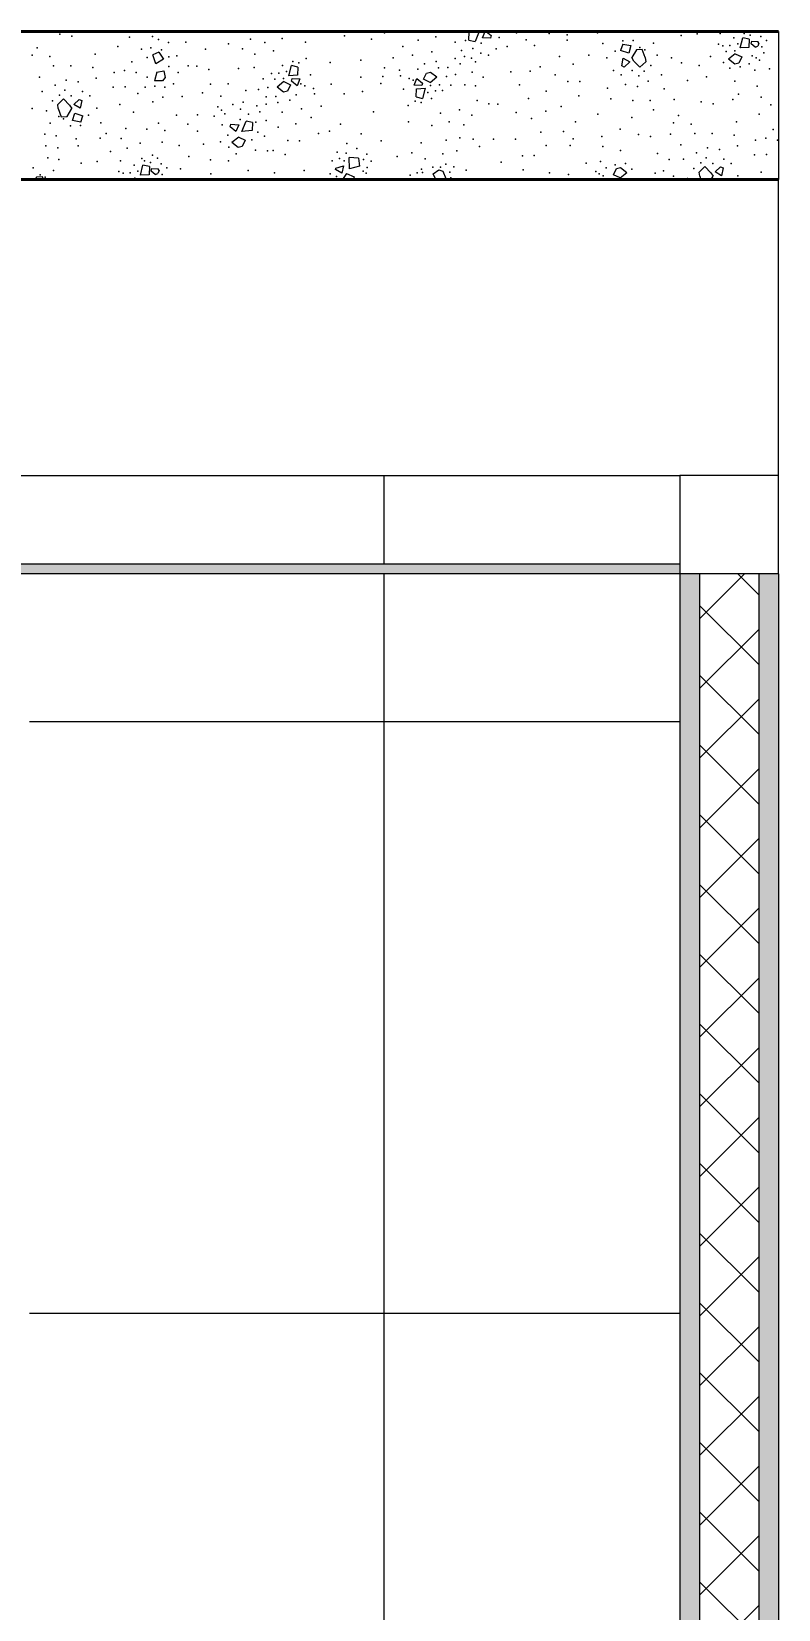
# Model space of a CAD drawing. Header units: metres. Extents: x -1.4 to 64, y -2.2 to 1.7.
# Drawn here: x 62.919 to 63.676, y 0.058 to 1.658 of the extents above; entities that cross this region are included whole.
import ezdxf

# ---------------------------------------------------------------- set-up
doc = ezdxf.new("R2010")
doc.units = ezdxf.units.M
doc.header["$MEASUREMENT"] = 0
for name, color, linetype in [('COTAS CORTE', 7, 'Continuous'), ('FORRO.EXEC', 7, 'Continuous'), ('LAJES.EST', 7, 'Continuous'), ('PAREDE CONSTRUIR', 7, 'Continuous')]:
    doc.layers.add(name, color=color, linetype=linetype)
for name, color, linetype, lineweight, true_color in [('COTAS CORTE_Caneta_No__25', 7, 'Continuous', 13, 0x982312), ('LAJES.EST_Caneta_No__97', 7, 'Continuous', 13, 0x6b6b6b), ('PAREDE CONSTRUIR_Caneta_No__97', 7, 'Continuous', 13, 0x6b6b6b)]:
    doc.layers.add(name, color=color, linetype=linetype, lineweight=lineweight, true_color=true_color)
for name, color, linetype, lineweight in [('FORRO.EXEC_Caneta_No__241', 7, 'Continuous', 13), ('LAJES.EST_Caneta_No__1', 7, 'Continuous', 40), ('LAJES.EST_Caneta_No__241', 7, 'Continuous', 13), ('PAREDE CONSTRUIR_Caneta_No__241', 7, 'Continuous', 13), ('PAREDE CONSTRUIR_Caneta_No__83', 84, 'Continuous', 0)]:
    doc.layers.add(name, color=color, linetype=linetype, lineweight=lineweight)
doc.styles.add('GENERATED_STYLE_1', font='arial.ttf')
doc.dimstyles.new('GENERATED_STYLE__1', dxfattribs={"dimtxt": 0.05, "dimasz": 0.02375, "dimexe": 0.18, "dimexo": 0.267183, "dimgap": 0, "dimtad": 1, "dimzin": 0, "dimdsep": 46, "dimtxsty": 'GENERATED_STYLE_1', "dimblk": 'ARROWHEAD_11', "dimblk1": 'ARROWHEAD_11', "dimblk2": 'ARROWHEAD_11', "dimcen": 0.09, "dimclrd": 256, "dimclre": 256, "dimclrt": 256, "dimadec": 0, "dimazin": 0, "dimtfac": 1, "dimtdec": 4, "dimtmove": 0, "dimatfit": 3, "dimfxl": 0, "dimtolj": 1, "dimtzin": 0, "dimarcsym": 0})

# ---------------------------------------------------------------- blocks, each defined once
blk = doc.blocks.new('*X192', base_point=(118.0502, -2.0419))
at = {"layer": 'LAJES.EST_Caneta_No__241', "color": 7, "linetype": 'Continuous', "lineweight": 13}
for p, q in [((63.3624, 1.6495), (63.3627, 1.6578)), ((63.3624, 1.6495), (63.3689, 1.6481)), ((63.3627, 1.6578), (63.3664, 1.6581)), ((63.3729, 1.6581), (63.3689, 1.6481)), ((63.3764, 1.6518), (63.379, 1.6581)), ((63.3844, 1.6514), (63.3764, 1.6518)), ((63.3801, 1.6581), (63.3851, 1.6541)), ((63.3851, 1.6541), (63.3844, 1.6514)), ((63.6375, 1.6415), (63.6401, 1.6518)), ((63.6466, 1.6504), (63.6401, 1.6518)), ((63.6466, 1.6504), (63.6462, 1.6421)), ((63.6484, 1.6458), (63.6491, 1.6484)), ((63.6491, 1.6484), (63.6554, 1.6481)), ((63.6564, 1.6465), (63.6554, 1.6481)), ((63.0485, 1.6372), (63.0424, 1.6344)), ((63.0452, 1.6255), (63.0424, 1.6344)), ((63.0485, 1.6372), (63.0532, 1.6303)), ((63.5185, 1.6453), (63.5162, 1.6391)), ((63.5247, 1.6362), (63.5162, 1.6391)), ((63.5185, 1.6453), (63.5267, 1.6439)), ((63.5267, 1.6439), (63.5247, 1.6362)), ((63.5322, 1.6397), (63.5276, 1.6317)), ((63.5382, 1.64), (63.5322, 1.6397)), ((63.5412, 1.6317), (63.5382, 1.64)), ((63.6325, 1.6356), (63.6257, 1.6301)), ((63.6325, 1.6356), (63.6392, 1.6324)), ((63.6392, 1.6324), (63.6361, 1.6261)), ((63.6462, 1.6421), (63.6375, 1.6415)), ((63.6525, 1.6424), (63.6484, 1.6458)), ((63.6525, 1.6424), (63.6552, 1.6434)), ((63.6564, 1.6465), (63.6552, 1.6434)), ((63.0462, 1.6169), (63.0441, 1.6083)), ((63.0532, 1.6303), (63.0452, 1.6255)), ((63.0462, 1.6169), (63.0534, 1.6184)), ((63.0534, 1.6184), (63.0548, 1.6114)), ((63.1802, 1.6133), (63.1828, 1.6236)), ((63.1893, 1.6222), (63.1828, 1.6236)), ((63.1893, 1.6222), (63.1889, 1.6138)), ((63.3165, 1.6098), (63.3196, 1.6161)), ((63.3196, 1.6161), (63.3237, 1.6171)), ((63.3237, 1.6171), (63.33, 1.6121)), ((63.5175, 1.6233), (63.5189, 1.6311)), ((63.52, 1.6222), (63.5175, 1.6233)), ((63.5189, 1.6311), (63.5255, 1.6273)), ((63.5255, 1.6273), (63.52, 1.6222)), ((63.5298, 1.6282), (63.5276, 1.6317)), ((63.5359, 1.6219), (63.5298, 1.6282)), ((63.5417, 1.6275), (63.5359, 1.6219)), ((63.5412, 1.6317), (63.5417, 1.6275)), ((63.632, 1.6251), (63.6257, 1.6301)), ((63.6361, 1.6261), (63.632, 1.6251)), ((63.0522, 1.6082), (63.0441, 1.6083)), ((63.0548, 1.6114), (63.0522, 1.6082)), ((63.1752, 1.6074), (63.1684, 1.6018)), ((63.1747, 1.5968), (63.1684, 1.6018)), ((63.1752, 1.6074), (63.1819, 1.6042)), ((63.1819, 1.6042), (63.1788, 1.5978)), ((63.1889, 1.6138), (63.1802, 1.6133)), ((63.1828, 1.608), (63.1835, 1.6106)), ((63.1886, 1.6032), (63.1828, 1.608)), ((63.1835, 1.6106), (63.1914, 1.6102)), ((63.1914, 1.6102), (63.1886, 1.6032)), ((63.307, 1.6037), (63.3098, 1.6107)), ((63.3149, 1.6033), (63.307, 1.6037)), ((63.3091, 1.5918), (63.3095, 1.6001)), ((63.3095, 1.6001), (63.3182, 1.6007)), ((63.3098, 1.6107), (63.3156, 1.6059)), ((63.3156, 1.6059), (63.3149, 1.6033)), ((63.3182, 1.6007), (63.3156, 1.5904)), ((63.3232, 1.6066), (63.3165, 1.6098)), ((63.3232, 1.6066), (63.33, 1.6121)), ((62.9461, 1.5842), (62.9519, 1.5898)), ((62.9465, 1.58), (62.9461, 1.5842)), ((62.9519, 1.5898), (62.958, 1.5835)), ((62.9623, 1.5843), (62.9678, 1.5894)), ((62.9688, 1.5806), (62.9623, 1.5843)), ((62.9678, 1.5894), (62.9703, 1.5884)), ((62.9703, 1.5884), (62.9688, 1.5806)), ((63.1788, 1.5978), (63.1747, 1.5968)), ((63.3091, 1.5918), (63.3156, 1.5904)), ((62.9465, 1.58), (62.9495, 1.5717)), ((62.9495, 1.5717), (62.9555, 1.572)), ((62.9555, 1.572), (62.9601, 1.58)), ((62.958, 1.5835), (62.9601, 1.58)), ((62.961, 1.5678), (62.9631, 1.5755)), ((62.9631, 1.5755), (62.9715, 1.5726)), ((62.9693, 1.5664), (62.9715, 1.5726)), ((62.9693, 1.5664), (62.961, 1.5678)), ((63.1207, 1.5614), (63.1214, 1.5641)), ((63.1265, 1.5567), (63.1207, 1.5614)), ((63.1214, 1.5641), (63.1293, 1.5637)), ((63.1293, 1.5637), (63.1265, 1.5567)), ((63.1326, 1.5568), (63.1369, 1.5674)), ((63.143, 1.5577), (63.1326, 1.5568)), ((63.1434, 1.566), (63.1369, 1.5674)), ((63.1434, 1.566), (63.143, 1.5577)), ((63.1293, 1.5512), (63.1225, 1.5457)), ((63.1288, 1.5407), (63.1225, 1.5457)), ((63.1329, 1.5417), (63.1288, 1.5407)), ((63.1293, 1.5512), (63.136, 1.548)), ((63.136, 1.548), (63.1329, 1.5417)), ((63.0298, 1.5124), (63.0323, 1.5227)), ((63.0388, 1.5212), (63.0323, 1.5227)), ((63.0388, 1.5212), (63.0385, 1.5129)), ((63.2276, 1.5197), (63.2356, 1.522)), ((63.2356, 1.522), (63.2339, 1.5146)), ((63.2415, 1.519), (63.2412, 1.5304)), ((63.2507, 1.5298), (63.2412, 1.5304)), ((63.2517, 1.5216), (63.2415, 1.519)), ((63.2507, 1.5298), (63.2517, 1.5216)), ((63.5121, 1.5193), (63.5162, 1.5203)), ((63.5162, 1.5203), (63.5225, 1.5153)), ((63.5959, 1.5156), (63.6017, 1.5212)), ((63.6017, 1.5212), (63.6078, 1.5149)), ((63.6121, 1.5158), (63.6176, 1.5209)), ((63.6176, 1.5209), (63.6201, 1.5198)), ((62.9245, 1.5105), (62.9231, 1.5081)), ((62.9305, 1.5108), (62.9245, 1.5105)), ((62.9314, 1.5081), (62.9305, 1.5108)), ((63.0385, 1.5129), (63.0298, 1.5124)), ((63.0406, 1.5166), (63.0413, 1.5192)), ((63.0447, 1.5132), (63.0406, 1.5166)), ((63.0413, 1.5192), (63.0476, 1.5189)), ((63.0447, 1.5132), (63.0474, 1.5143)), ((63.0487, 1.5173), (63.0474, 1.5143)), ((63.0487, 1.5173), (63.0476, 1.5189)), ((63.2275, 1.5184), (63.2276, 1.5197)), ((63.2339, 1.5146), (63.2275, 1.5184)), ((63.2386, 1.5143), (63.2344, 1.5081)), ((63.2386, 1.5143), (63.2462, 1.5109)), ((63.2462, 1.5109), (63.2454, 1.5081)), ((63.3149, 1.5081), (63.3154, 1.5089)), ((63.3154, 1.5089), (63.3171, 1.5081)), ((63.3263, 1.5138), (63.3322, 1.5178)), ((63.3292, 1.5081), (63.3263, 1.5138)), ((63.3322, 1.5178), (63.3362, 1.5166)), ((63.3361, 1.5081), (63.3392, 1.5091)), ((63.3362, 1.5166), (63.3392, 1.5091)), ((63.5091, 1.5129), (63.5121, 1.5193)), ((63.5157, 1.5097), (63.5091, 1.5129)), ((63.5157, 1.5097), (63.5225, 1.5153)), ((63.5964, 1.5114), (63.5959, 1.5156)), ((63.5964, 1.5114), (63.5975, 1.5081)), ((63.6078, 1.5149), (63.6099, 1.5114)), ((63.6081, 1.5081), (63.6099, 1.5114)), ((63.6186, 1.512), (63.6121, 1.5158)), ((63.6201, 1.5198), (63.6186, 1.512))]:
    blk.add_line(p, q, dxfattribs=at)
for p in [(62.9209, 1.6577), (62.9481, 1.6554), (62.9603, 1.6535), (62.9801, 1.6577), (63.0186, 1.6525), (63.0419, 1.6533), (63.048, 1.65), (63.1411, 1.6503), (63.1735, 1.651), (63.2366, 1.6539), (63.2639, 1.6503), (63.2772, 1.6569), (63.3111, 1.6493), (63.3291, 1.6529), (63.359, 1.6491), (63.3933, 1.652), (63.4109, 1.6569), (63.4206, 1.6497), (63.4439, 1.6562), (63.4621, 1.6495), (63.4622, 1.6547), (63.4929, 1.657), (63.5186, 1.6488), (63.529, 1.6492), (63.5549, 1.6576), (63.5775, 1.654), (63.5938, 1.6557), (63.6172, 1.6562), (63.6311, 1.6519), (63.6416, 1.6561), (63.6476, 1.6546), (63.6584, 1.6532), (63.6642, 1.6491), (62.9199, 1.6342), (62.925, 1.6416), (62.9381, 1.6328), (62.9839, 1.6351), (63.0067, 1.6429), (63.0307, 1.6403), (63.0366, 1.632), (63.0402, 1.6416), (63.051, 1.6396), (63.0581, 1.647), (63.0586, 1.6325), (63.0667, 1.6334), (63.0758, 1.6473), (63.0958, 1.6402), (63.1191, 1.6457), (63.133, 1.6407), (63.1455, 1.6351), (63.1557, 1.6472), (63.1647, 1.6387), (63.1971, 1.6475), (63.2957, 1.6429), (63.3054, 1.6341), (63.325, 1.6377), (63.3488, 1.6475), (63.355, 1.639), (63.358, 1.6327), (63.3664, 1.641), (63.3747, 1.6362), (63.375, 1.6464), (63.3823, 1.6341), (63.3903, 1.6407), (63.4012, 1.6431), (63.4291, 1.644), (63.4545, 1.633), (63.4841, 1.6343), (63.4981, 1.6462), (63.5106, 1.6384), (63.5359, 1.6421), (63.5408, 1.6396), (63.5496, 1.6463), (63.5534, 1.6341), (63.6075, 1.633), (63.6155, 1.6453), (63.6199, 1.6438), (63.6231, 1.638), (63.6271, 1.6441), (63.6319, 1.6386), (63.6349, 1.6458), (63.6497, 1.6335), (63.6595, 1.6425), (63.6613, 1.6367), (62.9417, 1.6234), (62.9592, 1.6234), (62.9815, 1.6217), (63.003, 1.6165), (63.0136, 1.6188), (63.0209, 1.6273), (63.0254, 1.6166), (63.0584, 1.6226), (63.0679, 1.6166), (63.078, 1.6233), (63.087, 1.6229), (63.099, 1.6197), (63.129, 1.6207), (63.1451, 1.6216), (63.1738, 1.6236), (63.1776, 1.6175), (63.1843, 1.6279), (63.1903, 1.6263), (63.1975, 1.6307), (63.2219, 1.6268), (63.253, 1.6291), (63.2769, 1.6214), (63.2857, 1.6315), (63.2923, 1.6189), (63.3109, 1.62), (63.3174, 1.6253), (63.3294, 1.6278), (63.3316, 1.6215), (63.3413, 1.6218), (63.3488, 1.6309), (63.3538, 1.6254), (63.3653, 1.631), (63.3659, 1.6168), (63.3691, 1.6276), (63.4052, 1.6172), (63.4246, 1.6179), (63.4347, 1.6225), (63.4681, 1.6251), (63.5024, 1.6314), (63.5092, 1.6186), (63.528, 1.6188), (63.54, 1.6181), (63.547, 1.6238), (63.5677, 1.6315), (63.5778, 1.6263), (63.5959, 1.6237), (63.6206, 1.6269), (63.6271, 1.621), (63.6374, 1.6223), (63.6465, 1.6255), (63.6524, 1.6189), (63.6537, 1.6315), (63.6571, 1.629), (63.667, 1.6205), (62.9275, 1.6118), (62.9434, 1.6038), (62.9545, 1.609), (62.9667, 1.6072), (62.9848, 1.6109), (63.0022, 1.6019), (63.0143, 1.602), (63.0346, 1.6018), (63.0364, 1.6118), (63.0444, 1.6028), (63.0546, 1.6018), (63.0633, 1.6052), (63.1006, 1.6047), (63.1186, 1.6052), (63.1542, 1.6101), (63.1587, 1.6013), (63.1626, 1.6155), (63.1658, 1.6097), (63.1698, 1.6158), (63.1746, 1.6104), (63.1924, 1.6052), (63.1964, 1.6032), (63.2022, 1.6142), (63.2052, 1.6005), (63.2231, 1.6048), (63.2532, 1.612), (63.2734, 1.6056), (63.2754, 1.6125), (63.2932, 1.6134), (63.302, 1.6107), (63.306, 1.6087), (63.3238, 1.6036), (63.3326, 1.6042), (63.3397, 1.6126), (63.3442, 1.6039), (63.349, 1.6146), (63.3585, 1.6042), (63.3691, 1.6031), (63.377, 1.6118), (63.4138, 1.6042), (63.4501, 1.6141), (63.4628, 1.6074), (63.4749, 1.6075), (63.503, 1.6007), (63.5168, 1.6144), (63.5211, 1.6045), (63.5333, 1.6026), (63.5347, 1.6131), (63.5443, 1.6078), (63.5576, 1.6143), (63.584, 1.6086), (63.6034, 1.6124), (63.632, 1.6078), (63.6546, 1.6028), (62.9302, 1.5974), (62.9407, 1.5878), (62.9477, 1.5936), (62.9531, 1.5986), (62.9597, 1.5929), (62.971, 1.5973), (62.9786, 1.5931), (63.009, 1.5843), (63.027, 1.5953), (63.0424, 1.5869), (63.0525, 1.5915), (63.0719, 1.5923), (63.0927, 1.596), (63.1112, 1.5926), (63.1233, 1.5841), (63.1337, 1.5866), (63.1364, 1.5983), (63.1494, 1.5993), (63.157, 1.5846), (63.1571, 1.5921), (63.1668, 1.5924), (63.169, 1.5861), (63.181, 1.5887), (63.1875, 1.5939), (63.2061, 1.5951), (63.2362, 1.5951), (63.2546, 1.5973), (63.2962, 1.5997), (63.3081, 1.5876), (63.3141, 1.5861), (63.3208, 1.5964), (63.3246, 1.5903), (63.3286, 1.5981), (63.3358, 1.5984), (63.3708, 1.5882), (63.3828, 1.5849), (63.3918, 1.5846), (63.4231, 1.5902), (63.4407, 1.5977), (63.4741, 1.5929), (63.5062, 1.59), (63.5286, 1.5883), (63.5461, 1.5883), (63.5603, 1.5999), (63.5707, 1.5891), (63.5979, 1.5868), (63.6101, 1.5849), (63.6299, 1.5891), (63.6356, 1.5948), (63.6586, 1.5916), (62.92, 1.5802), (62.9344, 1.5776), (62.9469, 1.5721), (62.9519, 1.5696), (62.9771, 1.5733), (62.9854, 1.5803), (63.0226, 1.5764), (63.0664, 1.5732), (63.0875, 1.5738), (63.1045, 1.5724), (63.108, 1.5819), (63.1118, 1.5784), (63.1154, 1.5748), (63.1308, 1.5691), (63.1311, 1.5793), (63.1394, 1.5745), (63.1478, 1.5828), (63.1507, 1.5766), (63.157, 1.568), (63.1734, 1.5763), (63.193, 1.5798), (63.2027, 1.571), (63.2127, 1.5825), (63.2658, 1.5766), (63.3009, 1.5833), (63.3337, 1.5753), (63.3529, 1.5789), (63.3654, 1.5733), (63.4105, 1.5761), (63.4261, 1.5699), (63.4405, 1.5774), (63.4562, 1.5821), (63.4932, 1.5743), (63.5278, 1.571), (63.5497, 1.5789), (63.5748, 1.573), (63.6565, 1.5743), (63.6685, 1.5839), (62.9329, 1.5541), (62.9382, 1.5654), (62.9442, 1.5524), (62.9588, 1.5625), (62.9691, 1.5629), (62.9897, 1.5655), (62.9949, 1.5547), (63.015, 1.5599), (63.0362, 1.5592), (63.048, 1.5654), (63.0545, 1.5577), (63.0778, 1.5642), (63.0875, 1.557), (63.1125, 1.5636), (63.1184, 1.553), (63.1468, 1.5664), (63.1486, 1.5562), (63.1693, 1.5611), (63.1873, 1.5646), (63.21, 1.5547), (63.2212, 1.5571), (63.2325, 1.5644), (63.2535, 1.5543), (63.3013, 1.5665), (63.3249, 1.5629), (63.3427, 1.5667), (63.3573, 1.5636), (63.4353, 1.5562), (63.4585, 1.5569), (63.4704, 1.5665), (63.5158, 1.5593), (63.5345, 1.5536), (63.5669, 1.554), (63.5697, 1.5656), (63.5879, 1.5642), (63.5915, 1.5548), (63.609, 1.5548), (63.6313, 1.5531), (63.6337, 1.5665), (63.6707, 1.5587), (62.9338, 1.5421), (62.9462, 1.5404), (62.9647, 1.5495), (62.9668, 1.5422), (62.9891, 1.5499), (62.9993, 1.5366), (63.0103, 1.5496), (63.0164, 1.5399), (63.0295, 1.5451), (63.0518, 1.546), (63.069, 1.5426), (63.0936, 1.544), (63.1109, 1.5462), (63.1193, 1.541), (63.1425, 1.5484), (63.1464, 1.5379), (63.1556, 1.552), (63.1585, 1.5371), (63.1642, 1.5376), (63.1792, 1.5476), (63.191, 1.5475), (63.2291, 1.536), (63.2389, 1.5446), (63.2489, 1.5396), (63.2737, 1.5475), (63.3143, 1.5454), (63.3396, 1.5479), (63.3504, 1.5373), (63.3534, 1.5505), (63.3668, 1.5491), (63.3733, 1.5416), (63.3874, 1.5489), (63.4096, 1.5489), (63.4409, 1.5426), (63.4653, 1.5426), (63.4683, 1.5492), (63.4971, 1.5517), (63.4984, 1.5415), (63.5162, 1.5376), (63.5467, 1.5517), (63.5773, 1.5432), (63.6043, 1.5404), (63.6165, 1.5386), (63.6346, 1.5423), (63.6528, 1.5479), (63.6635, 1.5502), (63.6752, 1.548), (62.9358, 1.5301), (62.9471, 1.5284), (62.9697, 1.5248), (62.986, 1.5265), (63.0094, 1.527), (63.0234, 1.5227), (63.0311, 1.5295), (63.0338, 1.5269), (63.0398, 1.5254), (63.0419, 1.5327), (63.047, 1.5297), (63.0507, 1.524), (63.0787, 1.5316), (63.1008, 1.528), (63.119, 1.5272), (63.1269, 1.5341), (63.1764, 1.5335), (63.224, 1.527), (63.2316, 1.5295), (63.2361, 1.5269), (63.2381, 1.535), (63.2558, 1.5284), (63.2591, 1.5339), (63.2594, 1.5203), (63.2636, 1.5267), (63.29, 1.5313), (63.3046, 1.5351), (63.3183, 1.5291), (63.3259, 1.5206), (63.3337, 1.5206), (63.3362, 1.5343), (63.3391, 1.5238), (63.3474, 1.5211), (63.3954, 1.5257), (63.4168, 1.5322), (63.4287, 1.5323), (63.4812, 1.5248), (63.4958, 1.5265), (63.5108, 1.523), (63.5211, 1.5244), (63.5536, 1.5345), (63.5654, 1.5285), (63.58, 1.5288), (63.5932, 1.5352), (63.5976, 1.525), (63.6029, 1.53), (63.6096, 1.5243), (63.6208, 1.5287), (63.6284, 1.5245), (63.652, 1.5333), (63.6641, 1.5334), (62.9212, 1.52), (62.9281, 1.5129), (62.9331, 1.5104), (62.9418, 1.5171), (63.0077, 1.5161), (63.0121, 1.5146), (63.0153, 1.5088), (63.0193, 1.5149), (63.0241, 1.5095), (63.0271, 1.5166), (63.0517, 1.5133), (63.0564, 1.52), (63.0705, 1.5191), (63.101, 1.5138), (63.1388, 1.5173), (63.1656, 1.5149), (63.1955, 1.5172), (63.222, 1.5138), (63.2285, 1.5111), (63.2553, 1.5165), (63.2583, 1.5146), (63.3029, 1.5125), (63.3101, 1.5148), (63.3146, 1.5186), (63.3157, 1.5152), (63.3433, 1.5154), (63.3441, 1.5098), (63.3598, 1.5176), (63.4174, 1.5181), (63.4443, 1.515), (63.4636, 1.5133), (63.4869, 1.5087), (63.4911, 1.5164), (63.4945, 1.5139), (63.4986, 1.5119), (63.5017, 1.5199), (63.5276, 1.5185), (63.5514, 1.5146), (63.5598, 1.5168), (63.5698, 1.5116), (63.5842, 1.509), (63.5906, 1.5192), (63.6352, 1.5117), (63.6588, 1.5157)]:
    blk.add_point(p, dxfattribs=at)
blk = doc.blocks.new('*D201', base_point=(118.0502, -2.0419))
at = {"layer": 'COTAS CORTE_Caneta_No__25', "linetype": 'Continuous', "lineweight": 13, "true_color": 0x982312}
for points in [[(61.1872, 1.1081), (61.1877, 1.1058), (61.1891, 1.1037), (61.1911, 1.1024), (61.1935, 1.1019), (61.1959, 1.1024), (61.1979, 1.1037), (61.1993, 1.1058), (61.1997, 1.1081), (61.1993, 1.1105), (61.1979, 1.1126), (61.1959, 1.1139), (61.1935, 1.1144), (61.1911, 1.1139), (61.1891, 1.1126), (61.1877, 1.1105)], [(61.1872, -2.0419), (61.1877, -2.0442), (61.1891, -2.0463), (61.1911, -2.0476), (61.1935, -2.0481), (61.1959, -2.0476), (61.1979, -2.0463), (61.1993, -2.0442), (61.1997, -2.0419), (61.1993, -2.0395), (61.1979, -2.0374), (61.1959, -2.0361), (61.1935, -2.0356), (61.1911, -2.0361), (61.1891, -2.0374), (61.1877, -2.0395)]]:
    blk.add_hatch(color=24, dxfattribs=at).paths.add_polyline_path(points)
at = {"layer": 'COTAS CORTE_Caneta_No__25', "color": 24, "linetype": 'Continuous', "lineweight": 13, "true_color": 0x982312}
for p, q in [((61.1872, 1.1081), (61.17, 1.1081)), ((61.4607, 1.1081), (61.1997, 1.1081)), ((61.1935, -2.0356), (61.1935, 1.1019)), ((61.1872, -2.0419), (61.17, -2.0419)), ((61.4607, -2.0419), (61.1997, -2.0419)), ((61.1935, -2.0544), (61.1935, -2.0481))]:
    blk.add_line(p, q, dxfattribs=at)
for centre in [(61.1935, 1.1081), (61.1935, -2.0419)]:
    blk.add_circle(centre, 0.00625, dxfattribs=at)
at = {"layer": 'COTAS CORTE_Caneta_No__25', "color": 24, "lineweight": 13, "true_color": 0x982312, "char_height": 0.05, "attachment_point": 7, "rotation": 90, "style": 'GENERATED_STYLE_1'}
for s, insert in [('\\A1;{\\pql;\\fArial|b0|i0|c0|p0;\\W1.000000;0,01}', (61.1835, 0.9684)), ('\\A1;{\\pql;\\fArial|b0|i0|c0|p0;\\W1.000000;3,15}', (61.1835, -0.6003))]:
    blk.add_mtext(s, dxfattribs=dict(at, insert=insert))
blk = doc.blocks.new('ARROWHEAD_11')
at = {"color": 0, "linetype": 'Continuous', "lineweight": 0}
blk.add_line((0, 0), (-1, 0), dxfattribs=at)
at = {"color": 0, "linetype": 'Continuous', "lineweight": 0, "const_width": 0.25, "flags": 128}
blk.add_lwpolyline([(-0.125, 0, 1), (0.125, 0, 1)], format="xyb", close=True, dxfattribs=at)

msp = doc.modelspace()

# ---------------------------------------------------------------- hatches: boundary and pattern name
at = {"layer": 'FORRO.EXEC', "linetype": 'Continuous', "lineweight": 0, "true_color": 0xffffff}
msp.add_hatch(color=7, dxfattribs=at).paths.add_polyline_path([(63.5762, 1.1181), (61.4762, 1.1181), (61.4762, 1.1081), (63.5762, 1.1081)])
at = {"layer": 'PAREDE CONSTRUIR', "linetype": 'Continuous', "lineweight": 0, "true_color": 0xffffff}
for points in [[(63.5762, 1.1081), (63.5762, -2.0419), (63.5962, -2.0419), (63.5962, 1.1081)], [(63.6762, 1.1081), (63.6562, 1.1081), (63.6562, -2.0419), (63.6762, -2.0419)]]:
    msp.add_hatch(color=7, dxfattribs=at).paths.add_polyline_path(points)
at = {"layer": 'PAREDE CONSTRUIR_Caneta_No__83', "linetype": 'Continuous', "lineweight": 0}
h = msp.add_hatch(dxfattribs=at)
h.set_pattern_fill('Placomur_0014', color=84, style=0, pattern_type=2)
h.set_pattern_definition([(45, (118.0502, -2.041855), (-0.03535534, 0.03535534), []), (135, (118.0502, -2.041855), (0.03535534, 0.03535534), [])])
h.paths.add_polyline_path([(63.5962, -2.0419), (63.6562, -2.0419), (63.6562, 1.1081), (63.5962, 1.1081)])
at = {"layer": 'PAREDE CONSTRUIR_Caneta_No__97', "linetype": 'Continuous', "lineweight": 13, "true_color": 0x6b6b6b}
h = msp.add_hatch(dxfattribs=at)
h.set_pattern_fill('Ceramica_60_x_60_0014', color=251, style=0, pattern_type=2)
h.set_pattern_definition([(180, (61.47616, -2.04186), (0, 0.6), []), (90, (61.47616, -2.04186), (0.6, 0), [])])
h.paths.add_polyline_path([(61.3362, 1.2081), (61.3362, 1.1081), (61.4762, 1.1081), (61.4762, 1.1181), (63.5762, 1.1181), (63.5762, 1.2081)])
h = msp.add_hatch(dxfattribs=at)
h.set_pattern_fill('Ceramica_60_x_60_0014', color=251, style=0, pattern_type=2)
h.set_pattern_definition([(180, (61.47616, -2.04186), (0, 0.6), []), (90, (61.47616, -2.04186), (0.6, 0), [])])
h.paths.add_polyline_path([(61.4762, 1.1081), (61.4762, -0.5671), (61.4812, -0.5671), (61.4812, -0.5769), (61.487, -0.5769), (61.5029, -0.5786), (61.5187, -0.5842), (61.533, -0.5931), (61.5449, -0.605), (61.5538, -0.6193), (61.5594, -0.6351), (61.5612, -0.651), (61.5612, -1.2327), (61.5594, -1.2486), (61.5538, -1.2644), (61.546, -1.2769), (62.3064, -1.2769), (62.3106, -1.2723), (62.317, -1.2686), (62.3243, -1.2669), (62.3317, -1.2675), (62.3387, -1.2702), (62.3445, -1.2749), (62.3487, -1.281), (62.3509, -1.2881), (62.3509, -1.2956), (62.3487, -1.3027), (62.3445, -1.3089), (62.3387, -1.3135), (62.3317, -1.3162), (62.3243, -1.3168), (62.317, -1.3151), (62.3106, -1.3114), (62.3064, -1.3069), (61.5459, -1.3069), (61.5445, -1.3089), (61.5387, -1.3135), (61.5317, -1.3162), (61.5243, -1.3168), (61.517, -1.3151), (61.5106, -1.3114), (61.5055, -1.3059), (61.5048, -1.3044), (61.5029, -1.3051), (61.487, -1.3069), (61.4812, -1.3069), (61.4812, -1.3169), (61.4762, -1.3169), (61.4762, -2.0419), (62.9492, -2.0419), (62.9492, -2.0065), (62.9982, -1.7706), (62.9012, -1.6172), (62.9012, -1.5819), (62.8912, -1.5819), (62.8812, -1.2669), (62.8812, -1.2469), (62.8816, -1.242), (62.8854, -1.233), (62.8923, -1.2261), (62.9013, -1.2223), (62.9062, -1.2219), (63.0562, -1.2219), (63.0562, -1.2169), (63.0962, -1.2169), (63.0962, -1.2219), (63.2462, -1.2219), (63.251, -1.2223), (63.2601, -1.2261), (63.267, -1.233), (63.2707, -1.242), (63.2712, -1.2469), (63.2712, -1.2669), (63.2612, -1.5819), (63.2512, -1.5819), (63.2512, -1.6172), (63.1541, -1.7706), (63.2031, -2.0065), (63.2031, -2.0419), (63.5762, -2.0419), (63.5762, -1.3168), (63.5712, -1.3168), (63.5712, -1.3069), (63.5528, -1.3069), (63.54, -1.3069), (63.5286, -1.3069), (63.519, -1.3069), (63.5119, -1.3069), (63.5059, -1.3069), (63.5033, -1.3066), (63.5008, -1.3059), (63.4984, -1.3047), (63.4963, -1.3032), (63.4945, -1.3013), (63.493, -1.2991), (63.492, -1.2967), (63.4913, -1.2942), (63.4912, -1.2916), (63.4914, -1.289), (63.4922, -1.2865), (63.4933, -1.2841), (63.4948, -1.282), (63.4967, -1.2802), (63.4989, -1.2787), (63.5013, -1.2777), (63.5038, -1.277), (63.5064, -1.2769), (63.5123, -1.2769), (63.5195, -1.2769), (63.5289, -1.2769), (63.5402, -1.2769), (63.5529, -1.2769), (63.5712, -1.2769), (63.5712, -1.2669), (63.5762, -1.2669), (63.5762, -1.2169), (63.5712, -1.2169), (63.5712, -1.2069), (63.5654, -1.2069), (63.5495, -1.2051), (63.5336, -1.1995), (63.5194, -1.1906), (63.5075, -1.1787), (63.4986, -1.1644), (63.493, -1.1486), (63.4912, -1.1327), (63.4912, -0.551), (63.493, -0.5351), (63.4986, -0.5193), (63.5075, -0.505), (63.5194, -0.4931), (63.5336, -0.4842), (63.5495, -0.4786), (63.5654, -0.4769), (63.5712, -0.4769), (63.5712, -0.4671), (63.5762, -0.4671), (63.5762, 1.1081)])
h.paths.add_polyline_path([(61.4784, -1.5778), (61.5272, -1.5778), (61.5309, -1.5785), (61.5341, -1.5807), (61.5362, -1.5839), (61.5362, -1.5841), (61.8358, -1.5841), (61.8421, -1.5839), (61.546, -1.5839), (61.546, -1.5819), (61.9135, -1.5819), (61.9135, -1.5839), (61.9145, -1.584), (61.9158, -1.5841), (61.9162, -1.5841), (61.9175, -1.5846), (61.919, -1.5851), (61.9195, -1.5854), (61.9212, -1.586), (61.9253, -1.5895), (61.9279, -1.5943), (61.9289, -1.5998), (61.9279, -1.6052), (61.9253, -1.61), (61.9212, -1.6135), (61.919, -1.6144), (61.9165, -1.6153), (61.9162, -1.6154), (61.9131, -1.6157), (61.8434, -1.6157), (61.84, -1.6155), (61.8358, -1.6154), (61.7116, -1.6154), (61.7116, -1.6539), (61.7105, -1.6689), (61.7071, -1.6835), (61.7015, -1.6974), (61.6939, -1.7102), (61.6845, -1.7217), (61.6734, -1.7314), (61.661, -1.7393), (61.6476, -1.7451), (61.6335, -1.7486), (61.619, -1.7498), (61.4784, -1.7498), (61.4784, -1.7488), (61.4784, -1.746), (61.4784, -1.7418), (61.4784, -1.7366), (61.4784, -1.7308), (61.4784, -1.7259), (61.4784, -1.7251), (61.4784, -1.7217), (61.4784, -1.7208), (61.4784, -1.7189), (61.4784, -1.718), (61.6185, -1.718), (61.6292, -1.717), (61.6397, -1.7141), (61.6494, -1.7094), (61.6583, -1.703), (61.6659, -1.6951), (61.6721, -1.6859), (61.6767, -1.6758), (61.6769, -1.6747), (61.6775, -1.6724), (61.6795, -1.665), (61.6804, -1.6539), (61.6804, -1.6154), (61.5369, -1.6154), (61.5369, -1.6678), (61.5362, -1.6716), (61.5341, -1.6748), (61.5309, -1.677), (61.5272, -1.6778), (61.4784, -1.6778)], flags=0)
h.paths.add_polyline_path([(61.6592, 0.0721), (61.7292, 0.0721), (61.7292, 0.0751), (61.7427, 0.0751), (61.7392, 0.0881), (61.7446, 0.1081), (61.7592, 0.1228), (61.7792, 0.1281), (61.7992, 0.1228), (61.8138, 0.1081), (61.8192, 0.0881), (61.8157, 0.0751), (61.8292, 0.0751), (61.8292, 0.0721), (61.8992, 0.0721), (61.8992, 0.0601), (61.8892, 0.0601), (61.8892, 0.0581), (61.8038, 0.0581), (61.7992, 0.0535), (61.7902, 0.0511), (61.7902, -0.149), (61.7912, -0.1482), (61.8162, -0.1427), (61.8412, -0.1482), (61.8595, -0.1632), (61.8662, -0.1837), (61.8662, -0.1992), (61.8595, -0.2196), (61.8412, -0.2346), (61.8272, -0.2377), (61.8267, -0.2684), (61.8262, -0.3529), (61.8292, -0.3529), (61.8292, -0.3889), (61.8227, -0.3889), (61.8226, -0.4071), (61.829, -0.4728), (61.8423, -0.5504), (61.864, -0.6266), (61.8644, -0.6278), (61.8654, -0.6305), (61.8949, -0.7058), (61.9214, -0.7841), (61.9413, -0.8626), (61.9546, -0.9414), (61.9547, -1.0771), (61.9537, -1.0921), (61.9507, -1.107), (61.9458, -1.1214), (61.9391, -1.1351), (61.9306, -1.1478), (61.9206, -1.1592), (61.9091, -1.1693), (61.8965, -1.1778), (61.8828, -1.1845), (61.8684, -1.1894), (61.8534, -1.1924), (61.8382, -1.1934), (61.823, -1.1924), (61.808, -1.1894), (61.7936, -1.1845), (61.7799, -1.1778), (61.7673, -1.1693), (61.7558, -1.1592), (61.7458, -1.1478), (61.7373, -1.1351), (61.7306, -1.1214), (61.7257, -1.107), (61.7227, -1.0921), (61.7217, -1.0771), (61.7217, -0.9809), (61.7202, -0.9809), (61.7202, -0.9716), (61.7042, -0.9759), (61.6872, -0.9713), (61.6748, -0.9589), (61.6702, -0.9419), (61.6748, -0.9249), (61.6872, -0.9124), (61.7042, -0.9079), (61.7157, -0.9109), (61.7157, -0.8999), (61.7337, -0.8999), (61.7337, -0.9179), (61.7317, -0.9179), (61.7317, -0.9229), (61.7326, -0.9239), (61.7682, -0.9239), (61.7682, -0.3889), (61.7292, -0.3889), (61.7292, -0.3529), (61.7682, -0.3529), (61.7682, -0.2053), (61.7662, -0.1992), (61.7662, -0.1837), (61.7682, -0.1776), (61.7682, 0.0511), (61.7592, 0.0535), (61.7546, 0.0581), (61.6692, 0.0581), (61.6692, 0.0601), (61.6592, 0.0601)], flags=0)
h.paths.add_polyline_path([(62.9172, 0.1181), (62.0372, 0.1181), (62.0372, 0.9981), (62.9172, 0.9981)], flags=0)
h.paths.add_polyline_path([(62.3012, -1.1937), (62.3018, -1.1863), (62.3045, -1.1794), (62.3092, -1.1735), (62.3112, -1.1722), (62.3112, -0.5117), (62.3066, -0.5074), (62.3029, -0.501), (62.3012, -0.4937), (62.3018, -0.4863), (62.3045, -0.4794), (62.3092, -0.4735), (62.3153, -0.4693), (62.3224, -0.4671), (62.3299, -0.4671), (62.337, -0.4693), (62.3432, -0.4735), (62.3478, -0.4794), (62.3505, -0.4863), (62.3511, -0.4937), (62.3494, -0.501), (62.3457, -0.5074), (62.3412, -0.5117), (62.3412, -1.1722), (62.3432, -1.1735), (62.3478, -1.1794), (62.3505, -1.1863), (62.3511, -1.1937), (62.3494, -1.201), (62.3457, -1.2074), (62.3402, -1.2125), (62.3335, -1.2157), (62.3262, -1.2169), (62.3188, -1.2157), (62.3121, -1.2125), (62.3066, -1.2074), (62.3029, -1.201)], flags=0)
h.paths.add_polyline_path([(62.4212, -1.6485), (62.4212, -1.6352), (62.4235, -1.622), (62.428, -1.6095), (62.4311, -1.6043), (62.4352, -1.6), (62.4402, -1.5968), (62.4522, -1.5921), (62.4648, -1.5897), (62.4776, -1.5897), (62.4903, -1.5921), (62.5023, -1.5968), (62.5072, -1.6), (62.5093, -1.6021), (62.5114, -1.6043), (62.5145, -1.6095), (62.5189, -1.622), (62.5212, -1.6352), (62.5212, -1.6485), (62.5189, -1.6617), (62.5145, -1.6743), (62.5114, -1.6794), (62.5093, -1.6816), (62.5072, -1.6837), (62.506, -1.6845), (62.5023, -1.6869), (62.4903, -1.6916), (62.4776, -1.694), (62.4648, -1.694), (62.4522, -1.6916), (62.4402, -1.6869), (62.4352, -1.6837), (62.4311, -1.6794), (62.428, -1.6743), (62.4235, -1.6617)], flags=0)
h.paths.add_polyline_path([(62.5536, -1.1877), (62.5514, -1.1806), (62.5514, -1.1731), (62.5536, -1.166), (62.5578, -1.1599), (62.5637, -1.1552), (62.5706, -1.1525), (62.578, -1.1519), (62.5853, -1.1536), (62.5918, -1.1573), (62.596, -1.1619), (63.3565, -1.1619), (63.3578, -1.1599), (63.3637, -1.1552), (63.3706, -1.1525), (63.378, -1.1519), (63.3853, -1.1536), (63.3918, -1.1573), (63.3968, -1.1628), (63.4001, -1.1695), (63.4012, -1.1769), (63.4001, -1.1842), (63.3968, -1.1909), (63.3918, -1.1964), (63.3853, -1.2001), (63.378, -1.2018), (63.3706, -1.2012), (63.3637, -1.1985), (63.3578, -1.1939), (63.3565, -1.1919), (62.596, -1.1919), (62.5918, -1.1964), (62.5853, -1.2001), (62.578, -1.2018), (62.5706, -1.2012), (62.5637, -1.1985), (62.5578, -1.1939)], flags=0)
h.paths.add_polyline_path([(62.6176, -1.4405), (62.6131, -1.4405), (62.6131, -1.4159), (62.6154, -1.4159), (62.6164, -1.3813), (62.6164, -1.3809), (62.6166, -1.3808), (62.6186, -1.3525), (62.6175, -1.3511), (62.6162, -1.3479), (62.6158, -1.3443), (62.6157, -1.3302), (62.6162, -1.3266), (62.6175, -1.3233), (62.6193, -1.3207), (62.6217, -1.319), (62.6244, -1.3184), (62.627, -1.3191), (62.6293, -1.3209), (62.6313, -1.3234), (62.6325, -1.3266), (62.633, -1.3302), (62.6331, -1.3443), (62.6326, -1.3479), (62.6313, -1.3512), (62.6303, -1.3527), (62.6323, -1.3808), (62.6324, -1.3809), (62.6325, -1.3813), (62.6334, -1.4159), (62.6357, -1.4159), (62.6357, -1.4405), (62.6312, -1.4405), (62.6312, -1.4406), (62.63, -1.4408), (62.6293, -1.441), (62.6293, -1.746), (62.629, -1.7669), (62.6325, -1.7859), (62.6395, -1.8026), (62.6493, -1.8156), (62.6612, -1.8239), (62.6742, -1.8267), (62.6871, -1.8239), (62.699, -1.8156), (62.7089, -1.8026), (62.7158, -1.7859), (62.7193, -1.7669), (62.7191, -1.746), (62.7191, -1.4544), (62.7162, -1.4544), (62.7162, -1.4516), (62.7153, -1.4508), (62.7135, -1.4485), (62.712, -1.4458), (62.7107, -1.4428), (62.7098, -1.4395), (62.7093, -1.4361), (62.7091, -1.4326), (62.7093, -1.429), (62.7098, -1.4256), (62.7107, -1.4223), (62.712, -1.4193), (62.7135, -1.4166), (62.7137, -1.4163), (62.7134, -1.4157), (62.713, -1.4139), (62.7129, -1.412), (62.7129, -1.3879), (62.713, -1.3861), (62.7135, -1.3842), (62.7141, -1.3825), (62.7151, -1.3809), (62.7162, -1.3794), (62.7176, -1.3782), (62.7191, -1.3772), (62.7207, -1.3765), (62.7224, -1.3761), (62.7242, -1.3759), (62.726, -1.3761), (62.7277, -1.3765), (62.7293, -1.3772), (62.7308, -1.3782), (62.7322, -1.3794), (62.7334, -1.3809), (62.7343, -1.3825), (62.735, -1.3842), (62.7354, -1.3861), (62.7355, -1.3879), (62.7355, -1.412), (62.7354, -1.4139), (62.7349, -1.4157), (62.7346, -1.4165), (62.7347, -1.4166), (62.7363, -1.4193), (62.7375, -1.4223), (62.7384, -1.4256), (62.739, -1.429), (62.7391, -1.4326), (62.739, -1.4361), (62.7384, -1.4395), (62.7375, -1.4428), (62.7363, -1.4458), (62.7347, -1.4485), (62.7329, -1.4508), (62.7321, -1.4516), (62.7321, -1.4544), (62.7298, -1.4544), (62.7291, -1.4544), (62.7291, -1.7459), (62.7293, -1.7688), (62.725, -1.792), (62.7165, -1.8124), (62.7045, -1.8283), (62.69, -1.8384), (62.6742, -1.8419), (62.6583, -1.8384), (62.6438, -1.8283), (62.6318, -1.8124), (62.6233, -1.792), (62.619, -1.7688), (62.6193, -1.7459), (62.6193, -1.4409), (62.6188, -1.4408), (62.6177, -1.4406)], flags=0)

# ---------------------------------------------------------------- linework, layer by layer
at = {"layer": 'FORRO.EXEC_Caneta_No__241', "color": 7, "linetype": 'Continuous', "lineweight": 13}
for p, q in [((63.5762, 1.1181), (61.4762, 1.1181)), ((63.5762, 1.1081), (61.4762, 1.1081)), ((63.5762, 1.1181), (63.5762, 1.1081)), ((63.6762, 1.1081), (63.6762, 1.1181))]:
    msp.add_line(p, q, dxfattribs=at)
at = {"layer": 'LAJES.EST_Caneta_No__1', "color": 7, "linetype": 'Continuous', "lineweight": 40}
for p, q in [((63.6762, 1.6581), (61.3362, 1.6581)), ((63.6762, 1.5081), (61.3362, 1.5081))]:
    msp.add_line(p, q, dxfattribs=at)
at = {"layer": 'LAJES.EST_Caneta_No__97', "color": 251, "linetype": 'Continuous', "lineweight": 13, "true_color": 0x6b6b6b}
msp.add_line((63.6762, 1.6581), (63.6762, 1.5081), dxfattribs=at)
at = {"layer": 'PAREDE CONSTRUIR_Caneta_No__241', "color": 7, "linetype": 'Continuous', "lineweight": 13}
for p, q in [((63.6762, 1.2081), (63.6762, 1.5081)), ((61.3362, 1.2081), (63.5762, 1.2081)), ((63.6762, 1.2081), (63.5762, 1.2081)), ((63.5762, 1.2081), (63.5762, 1.1181)), ((63.6762, 1.1181), (63.6762, 1.2081)), ((63.5762, 1.1081), (63.5762, -2.0419)), ((63.5962, 1.1081), (63.5962, -2.0419)), ((63.6562, 1.1081), (63.6562, -2.0419))]:
    msp.add_line(p, q, dxfattribs=at)
at = {"layer": 'PAREDE CONSTRUIR_Caneta_No__241', "color": 7, "linetype": 'Continuous', "lineweight": 13, "flags": 128}
for points in [[(63.6762, 1.1081), (63.6562, 1.1081), (63.5962, 1.1081), (63.5762, 1.1081)], [(63.6762, 1.1081), (63.6762, -1.9419), (63.6762, -2.0419)]]:
    msp.add_lwpolyline(points, dxfattribs=at)

# ---------------------------------------------------------------- block references
at = {"layer": 'LAJES.EST', "lineweight": 0}
msp.add_blockref('*X192', (118.0502, -2.0419), dxfattribs=at)

# ---------------------------------------------------------------- dimensions: what is measured, and where the dimension line sits
at = {"layer": 'COTAS CORTE', "color": 24, "linetype": 'Continuous', "lineweight": 13, "true_color": 0x982312}
dim = msp.add_linear_dim(base=(61.1935, 1.1081), p1=(63.5762, -2.0419), p2=(62.5262, 1.1081), angle=90, dimstyle='GENERATED_STYLE__1', dxfattribs=at)
dim.commit()
dim.dimension.update_dxf_attribs({"geometry": '*D201', "text_midpoint": (61.1585, -0.5356), "dimtype": 160, "text_rotation": 90})

doc.saveas('drawing.dxf')
